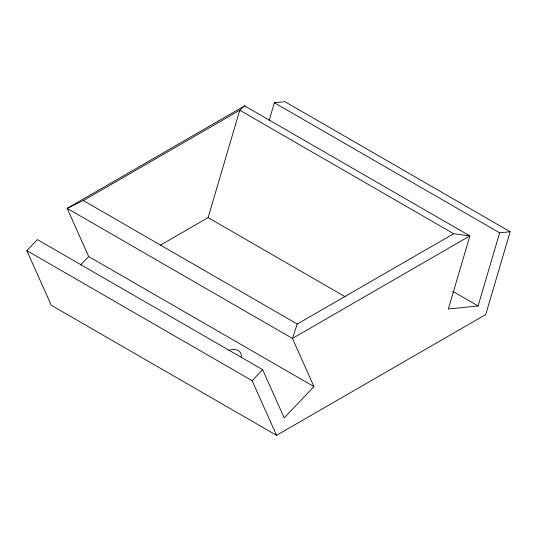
<?xml version="1.0" encoding="UTF-8"?>
<svg xmlns="http://www.w3.org/2000/svg" width="537" height="537" viewBox="0 0 537 537"><rect width="100%" height="100%" fill="white"/><g stroke="black" fill="none" stroke-linecap="round" stroke-linejoin="round"><path stroke-width="0.81" d="M160.456 245.127L208.101 217.619L239.757 110.219L244.583 105.849L469.868 235.911L448.314 309.03L478.091 305.942L499.638 232.823L510.15 231.736L485.737 314.554L276.542 435.332L51.263 305.264L26.85 250.638L37.362 239.589L262.64 369.657L284.187 417.887L313.964 386.593L292.45 338.438L67.172 208.376L244.583 105.849M269.151 120.436L274.36 102.762L284.872 101.668L510.15 231.736M453.678 233.723L297.243 324.039L292.45 338.438L469.868 235.911L453.678 233.723L239.757 110.219L83.322 200.536L67.172 208.376L88.686 256.532L313.964 386.593M80.671 264.956L88.686 256.532M276.542 435.332L252.128 380.699L262.64 369.657M274.36 102.762L499.638 232.823M452.738 291.302L478.091 305.942M208.101 217.619L345.157 296.746M83.322 200.536L297.243 324.039M26.85 250.638L252.128 380.699M228.688 350.48A10.176 7.666 -24.1 0 1 241.147 357.676"/></g></svg>
